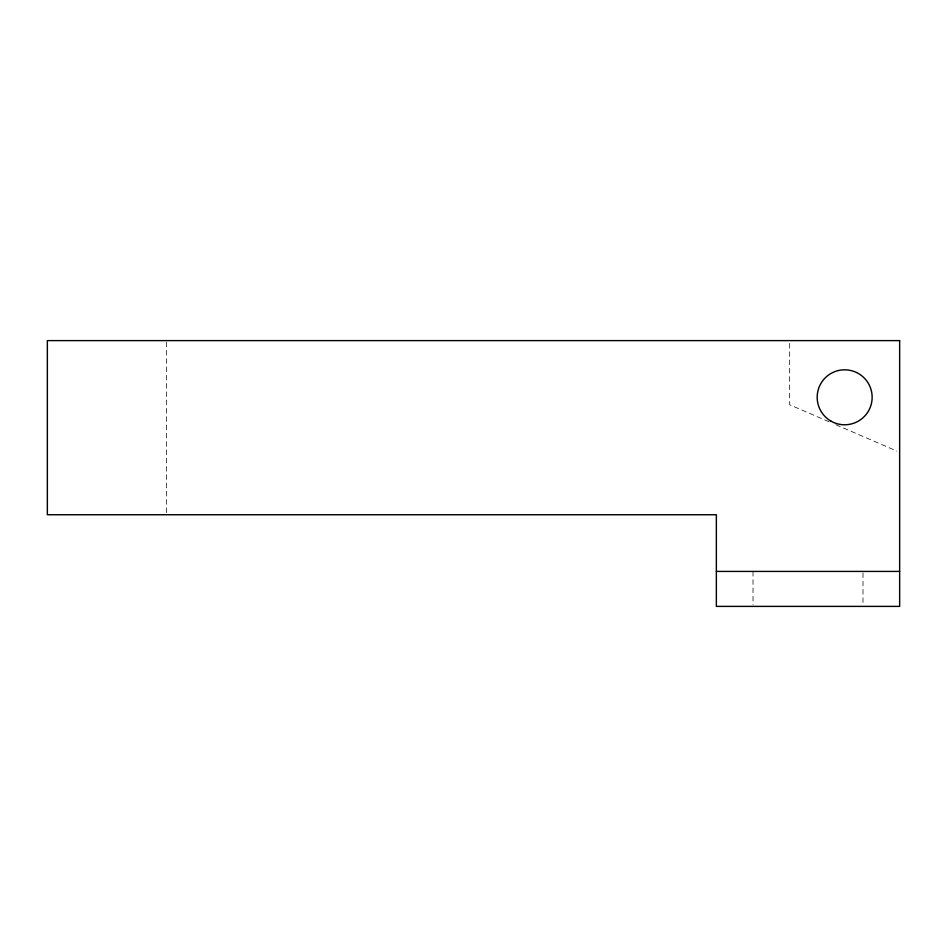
<?xml version="1.0" encoding="UTF-8"?>
<svg xmlns="http://www.w3.org/2000/svg" width="947" height="947" viewBox="0 0 947 947"><rect width="100%" height="100%" fill="white"/><g stroke="black" fill="none" stroke-linecap="round" stroke-linejoin="round"><path stroke-width="0.71" stroke-dasharray="4.74 3.55" d="M829.051 421.782L789.68 404.771L789.68 342.068M835.834 424.706L896.939 451.103M862.989 572.876L862.989 604.932M753.019 571.42L753.019 604.932M166.494 342.092L166.494 513.262"/><path stroke-width="1.42" d="M716.358 571.42L899.65 571.42M899.65 340.612L47.35 340.612L47.35 514.742L716.358 514.742L716.358 606.388L899.65 606.388L899.65 340.612M830.921 421.107A27.499 27.499 0 0 0 872.151 397.29A27.499 27.499 0 0 0 830.921 373.485A27.499 27.499 0 0 0 830.921 421.107"/></g></svg>
